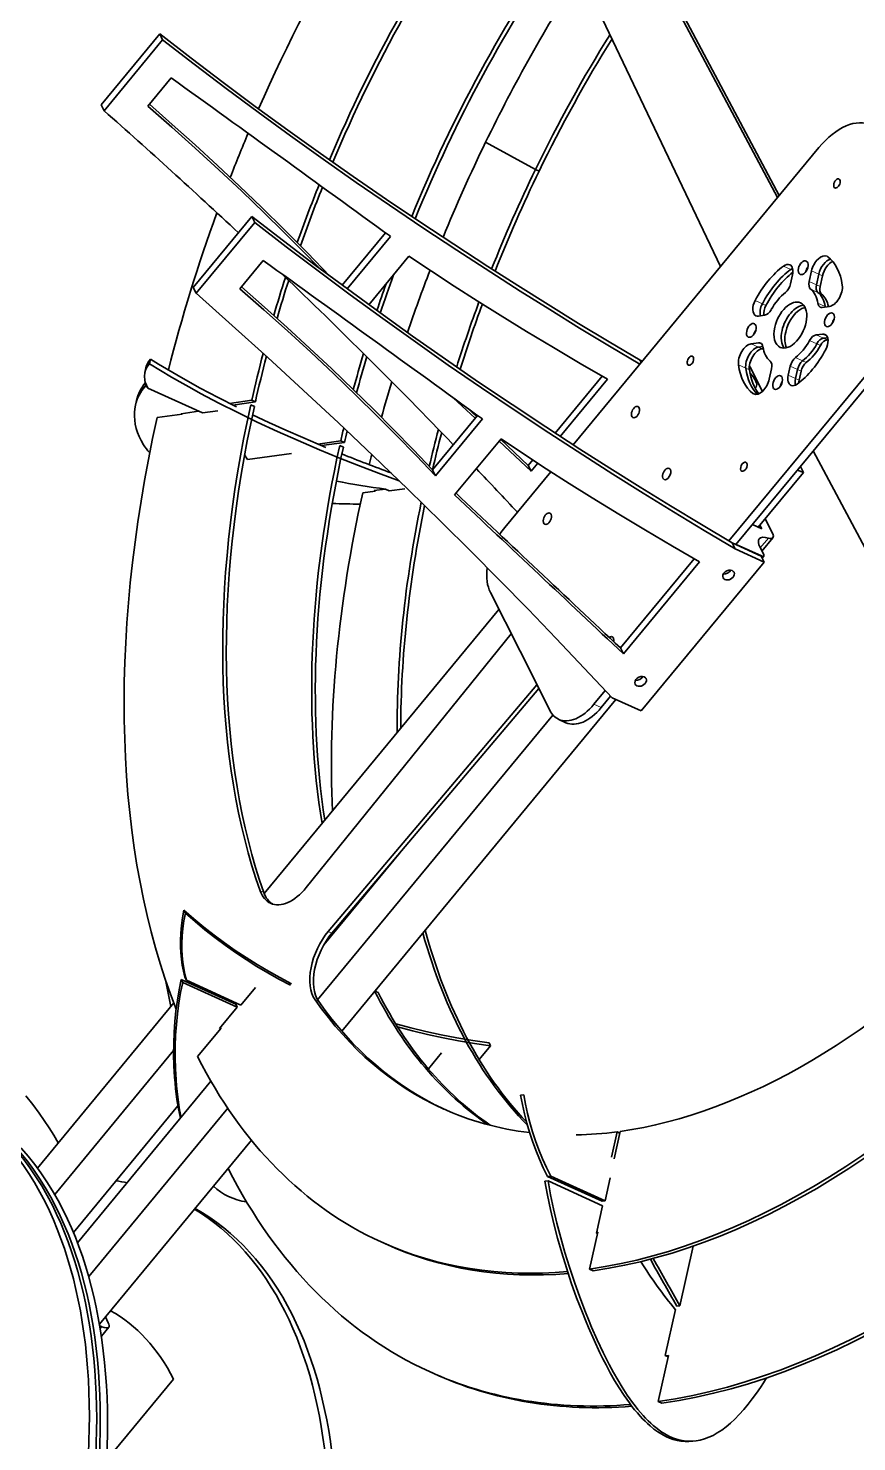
# Model space of a CAD drawing. Extents: x 95 to 1141, y 12 to 831.
# Drawn here: x 241.5 to 297.9, y 281 to 377.2 of the extents above; entities that cross this region are included whole.
import ezdxf

# ---------------------------------------------------------------- set-up
doc = ezdxf.new("R2010")
doc.units = 0

msp = doc.modelspace()

# ---------------------------------------------------------------- linework, layer by layer
at = {"color": 7, "lineweight": 35}
for p, q in [((292.53, 365.667), (278.818, 391.414)), ((292.644, 365.804), (279.065, 391.301)), ((288.649, 360.971), (275.849, 387.823)), ((295.339, 369.064), (278.621, 348.839)), ((294.959, 348.419), (308.971, 322.109)), ((257.595, 318.292), (273.572, 337.623)), ((274.402, 335.978), (260.454, 318.706)), ((276.154, 332.5), (261.958, 315.722)), ((276.282, 332.247), (262.205, 315.61)), ((262.87, 308.939), (281.525, 331.508)), ((261.229, 311.071), (277.244, 330.447))]:
    msp.add_line(p, q, dxfattribs=at)
at = {"color": 7, "lineweight": 35, "ltscale": 0.156521}
msp.add_line((246.494, 371.978), (250.483, 376.803), dxfattribs=at)
at = {"color": 7, "lineweight": 35, "ltscale": 0.156522}
for p, q in [((246.696, 371.577), (250.685, 376.402)), ((252.758, 359.549), (256.747, 364.374)), ((252.96, 359.148), (256.949, 363.973))]:
    msp.add_line(p, q, dxfattribs=at)
at = {"color": 7, "lineweight": 35, "ltscale": 0.011224}
for p, q in [((250.685, 376.402), (250.483, 376.803)), ((256.949, 363.973), (256.747, 364.374)), ((291.625, 340.856), (291.423, 341.257))]:
    msp.add_line(p, q, dxfattribs=at)
at = {"color": 7, "lineweight": 35, "ltscale": 0.062609}
for p, q in [((249.671, 371.881), (251.266, 373.812)), ((255.936, 359.452), (257.531, 361.383)), ((253.06, 307.198), (254.655, 309.128))]:
    msp.add_line(p, q, dxfattribs=at)
at = {"color": 7, "lineweight": 35, "ltscale": 0.011225}
for p, q in [((246.696, 371.577), (246.494, 371.978)), ((252.96, 359.148), (252.758, 359.549)), ((275.77, 347.037), (275.568, 347.438)), ((269.253, 346.737), (269.051, 347.138)), ((289.647, 341.758), (289.445, 342.159)), ((282.035, 334.608), (281.833, 335.009))]:
    msp.add_line(p, q, dxfattribs=at)
at = {"color": 7, "lineweight": 35, "ltscale": 0.096714}
msp.add_line((276.057, 367.578), (272.663, 369.436), dxfattribs=at)
msp.add_line((276.057, 367.578), (272.663, 369.436), dxfattribs=at)
at = {"color": 7, "lineweight": 35, "ltscale": 0.006792}
for p, q in [((276.057, 367.578), (276.304, 367.466)), ((276.057, 367.578), (276.304, 367.466)), ((262.734, 348.793), (262.981, 348.68)), ((262.803, 349.105), (263.051, 348.992)), ((279.737, 292.741), (279.985, 292.628))]:
    msp.add_line(p, q, dxfattribs=at)
at = {"color": 7, "lineweight": 35, "ltscale": 0.11564}
msp.add_line((262.899, 359.703), (265.846, 363.268), dxfattribs=at)
at = {"color": 7, "lineweight": 35, "ltscale": 0.115719}
msp.add_line((263.231, 359.458), (266.18, 363.026), dxfattribs=at)
at = {"color": 7, "lineweight": 35, "ltscale": 0.107182}
msp.add_line((264.715, 358.372), (267.447, 361.676), dxfattribs=at)
at = {"color": 7, "lineweight": 13, "ltscale": 0.013586}
for p, q in [((293.429, 360.779), (292.935, 361.004)), ((295.334, 360.451), (294.84, 360.676)), ((295.275, 359.213), (294.78, 359.439)), ((291.492, 358.434), (290.997, 358.66)), ((295.764, 358.242), (295.27, 358.467)), ((295.648, 356.091), (295.153, 356.316)), ((293.89, 353.964), (293.395, 354.189)), ((294.234, 354.544), (293.74, 354.769)), ((280.525, 330.955), (280.03, 331.181))]:
    msp.add_line(p, q, dxfattribs=at)
at = {"color": 7, "lineweight": 13, "ltscale": 0.003827}
msp.add_line((293.429, 360.779), (293.569, 360.715), dxfattribs=at)
at = {"color": 7, "lineweight": 35, "ltscale": 0.015936}
for p, q in [((293.405, 359.785), (293.544, 360.407)), ((293.395, 354.189), (293.256, 353.567)), ((293.998, 353.229), (294.137, 353.851))]:
    msp.add_line(p, q, dxfattribs=at)
at = {"color": 7, "lineweight": 35, "ltscale": 0.018397}
for p, q in [((294.84, 360.676), (294.68, 359.958)), ((295.334, 360.451), (295.174, 359.732)), ((295.334, 360.451), (295.174, 359.732)), ((295.582, 360.338), (295.422, 359.62)), ((291.96, 353.298), (292.12, 354.016))]:
    msp.add_line(p, q, dxfattribs=at)
at = {"color": 7, "lineweight": 13, "ltscale": 0.013587}
msp.add_line((295.174, 359.732), (294.68, 359.958), dxfattribs=at)
at = {"color": 7, "lineweight": 13, "ltscale": 0.006794}
for p, q in [((295.334, 360.451), (295.582, 360.338)), ((291.235, 355.492), (291.483, 355.379))]:
    msp.add_line(p, q, dxfattribs=at)
at = {"color": 7, "lineweight": 13, "ltscale": 0.006792}
for p, q in [((295.174, 359.732), (295.422, 359.62)), ((295.275, 359.213), (295.522, 359.1))]:
    msp.add_line(p, q, dxfattribs=at)
at = {"color": 7, "lineweight": 13, "ltscale": 0.006793}
for p, q in [((291.492, 358.434), (291.739, 358.322)), ((295.648, 356.091), (295.895, 355.978)), ((295.201, 355.713), (295.448, 355.6)), ((290.365, 354.045), (290.612, 353.932)), ((294.234, 354.544), (294.482, 354.431)), ((293.751, 353.342), (293.998, 353.229)), ((293.89, 353.964), (294.137, 353.851)), ((257.319, 318.481), (257.566, 318.368)), ((261.958, 315.722), (262.205, 315.61)), ((261.057, 311.065), (261.304, 310.952))]:
    msp.add_line(p, q, dxfattribs=at)
at = {"color": 7, "lineweight": 35, "ltscale": 0.012327}
msp.add_line((295.571, 358.191), (296.059, 358.257), dxfattribs=at)
at = {"color": 7, "lineweight": 13, "ltscale": 0.001149}
msp.add_line((295.764, 358.242), (295.806, 358.223), dxfattribs=at)
at = {"color": 7, "lineweight": 35, "ltscale": 0.478168}
msp.add_line((301.402, 357.036), (289.216, 342.294), dxfattribs=at)
at = {"color": 7, "lineweight": 35, "ltscale": 0.010678}
for p, q in [((291.224, 357.6), (291.647, 357.658)), ((295.576, 356.374), (295.153, 356.316))]:
    msp.add_line(p, q, dxfattribs=at)
at = {"color": 7, "lineweight": 35, "ltscale": 0.478892}
msp.add_line((301.896, 356.811), (289.692, 342.046), dxfattribs=at)
at = {"color": 7, "lineweight": 13, "ltscale": 0.013585}
for p, q in [((295.201, 355.713), (294.707, 355.938)), ((291.235, 355.492), (290.741, 355.717)), ((290.365, 354.045), (289.87, 354.271)), ((293.751, 353.342), (293.256, 353.567))]:
    msp.add_line(p, q, dxfattribs=at)
at = {"color": 7, "lineweight": 13, "ltscale": 0.008277}
msp.add_line((295.878, 356.237), (295.576, 356.374), dxfattribs=at)
at = {"color": 7, "lineweight": 35, "ltscale": 0.007088}
for p, q in [((295.648, 356.091), (295.929, 356.129)), ((295.929, 356.129), (295.648, 356.091))]:
    msp.add_line(p, q, dxfattribs=at)
at = {"color": 7, "lineweight": 35, "ltscale": 0.001581}
msp.add_line((295.895, 355.978), (295.957, 355.987), dxfattribs=at)
at = {"color": 7, "lineweight": 35, "ltscale": 0.012326}
msp.add_line((291.23, 355.783), (290.741, 355.717), dxfattribs=at)
at = {"color": 7, "lineweight": 13, "ltscale": 0.00662}
msp.add_line((291.47, 355.674), (291.23, 355.783), dxfattribs=at)
at = {"color": 7, "lineweight": 35, "ltscale": 0.007331}
for p, q in [((291.235, 355.492), (291.526, 355.531)), ((291.526, 355.531), (291.235, 355.492))]:
    msp.add_line(p, q, dxfattribs=at)
at = {"color": 7, "lineweight": 35, "ltscale": 0.001739}
msp.add_line((291.483, 355.379), (291.552, 355.388), dxfattribs=at)
at = {"color": 7, "lineweight": 35, "ltscale": 0.008001}
for p, q in [((249.478, 353.764), (249.548, 354.076)), ((248.834, 351.532), (248.904, 351.844))]:
    msp.add_line(p, q, dxfattribs=at)
at = {"color": 7, "lineweight": 35, "ltscale": 0.008}
msp.add_line((249.79, 354.357), (249.86, 354.669), dxfattribs=at)
at = {"color": 7, "lineweight": 35, "ltscale": 0.004048}
msp.add_line((283.253, 354.443), (283.18, 354.588), dxfattribs=at)
at = {"color": 7, "lineweight": 35, "ltscale": 0.00384}
msp.add_line((283.32, 354.524), (283.18, 354.588), dxfattribs=at)
at = {"color": 7, "lineweight": 35, "ltscale": 0.001029}
msp.add_line((290.646, 354.16), (290.608, 354.177), dxfattribs=at)
at = {"color": 7, "lineweight": 35, "ltscale": 0.047229}
msp.add_line((290.646, 354.16), (291.496, 352.473), dxfattribs=at)
at = {"color": 7, "lineweight": 35, "ltscale": 0.125755}
msp.add_line((277.388, 349.639), (280.593, 353.517), dxfattribs=at)
at = {"color": 7, "lineweight": 35, "ltscale": 0.126389}
msp.add_line((277.735, 349.414), (280.955, 353.31), dxfattribs=at)
at = {"color": 7, "lineweight": 35, "ltscale": 0.015937}
for p, q in [((293.751, 353.342), (293.89, 353.964)), ((293.89, 353.964), (293.751, 353.342))]:
    msp.add_line(p, q, dxfattribs=at)
at = {"color": 7, "lineweight": 35, "ltscale": 0.00466}
msp.add_line((249.5, 352.821), (249.54, 353.003), dxfattribs=at)
at = {"color": 7, "lineweight": 35, "ltscale": 0.004017}
msp.add_line((249.646, 352.754), (249.5, 352.821), dxfattribs=at)
at = {"color": 7, "lineweight": 35, "ltscale": 0.101894}
for p, q in [((253.386, 351.003), (249.677, 352.694)), ((280.584, 297.352), (276.875, 299.043)), ((280.796, 297.381), (277.088, 299.072))]:
    msp.add_line(p, q, dxfattribs=at)
at = {"color": 7, "lineweight": 13, "ltscale": 0.003735}
msp.add_line((290.979, 352.278), (290.843, 352.34), dxfattribs=at)
at = {"color": 7, "lineweight": 35, "ltscale": 0.001419}
msp.add_line((291.23, 352.35), (291.282, 352.326), dxfattribs=at)
at = {"color": 7, "lineweight": 35, "ltscale": 0.026803}
for p, q in [((254.448, 351.147), (253.386, 351.003)), ((267.165, 345.852), (266.103, 345.708))]:
    msp.add_line(p, q, dxfattribs=at)
at = {"color": 7, "lineweight": 35, "ltscale": 0.038265}
msp.add_line((256.747, 351.866), (255.23, 351.66), dxfattribs=at)
at = {"color": 7, "lineweight": 35, "ltscale": 0.038735}
msp.add_line((256.994, 351.754), (255.459, 351.545), dxfattribs=at)
at = {"color": 7, "lineweight": 35, "ltscale": 0.006793}
for p, q in [((256.677, 351.554), (256.924, 351.441)), ((256.747, 351.866), (256.994, 351.754)), ((266.103, 345.708), (265.856, 345.821)), ((265.546, 294.586), (265.793, 294.473)), ((268.84, 285.758), (269.087, 285.645))]:
    msp.add_line(p, q, dxfattribs=at)
at = {"color": 7, "lineweight": 35, "ltscale": 0.050324}
msp.add_line((271.947, 350.641), (270.482, 352.022), dxfattribs=at)
at = {"color": 7, "lineweight": 35, "ltscale": 0.020291}
msp.add_line((272.045, 350.759), (271.454, 351.316), dxfattribs=at)
at = {"color": 7, "lineweight": 35, "ltscale": 0.042895}
msp.add_line((250.303, 350.688), (252.003, 350.919), dxfattribs=at)
at = {"color": 7, "lineweight": 35, "ltscale": 0.030176}
msp.add_line((251.934, 350.957), (253.13, 351.12), dxfattribs=at)
at = {"color": 7, "lineweight": 35, "ltscale": 0.001937}
for p, q in [((252.004, 350.925), (251.934, 350.957)), ((280.274, 295.149), (280.203, 295.181))]:
    msp.add_line(p, q, dxfattribs=at)
at = {"color": 7, "lineweight": 35, "ltscale": 0.001249}
for p, q in [((252.003, 350.919), (252.014, 350.968)), ((265.145, 345.682), (265.156, 345.731))]:
    msp.add_line(p, q, dxfattribs=at)
at = {"color": 7, "lineweight": 35, "ltscale": 0.120065}
msp.add_line((269.051, 347.138), (272.111, 350.839), dxfattribs=at)
at = {"color": 7, "lineweight": 35, "ltscale": 0.125217}
msp.add_line((269.253, 346.737), (272.444, 350.597), dxfattribs=at)
at = {"color": 7, "lineweight": 35, "ltscale": 0.12398}
msp.add_line((270.552, 345.425), (273.711, 349.247), dxfattribs=at)
at = {"color": 7, "lineweight": 35, "ltscale": 0.064734}
msp.add_line((275.568, 347.438), (273.684, 349.214), dxfattribs=at)
at = {"color": 7, "lineweight": 35, "ltscale": 0.075049}
msp.add_line((259.443, 348.241), (256.468, 347.837), dxfattribs=at)
at = {"color": 7, "lineweight": 35, "ltscale": 0.039535}
msp.add_line((262.803, 349.105), (261.236, 348.892), dxfattribs=at)
at = {"color": 7, "lineweight": 35, "ltscale": 0.03911}
msp.add_line((263.051, 348.992), (261.5, 348.782), dxfattribs=at)
at = {"color": 7, "lineweight": 35, "ltscale": 0.075035}
msp.add_line((275.77, 347.037), (273.586, 349.096), dxfattribs=at)
at = {"color": 7, "lineweight": 35, "ltscale": 0.009327}
msp.add_line((256.468, 347.837), (256.263, 348.149), dxfattribs=at)
at = {"color": 7, "lineweight": 35, "ltscale": 0.012006}
msp.add_line((275.568, 347.438), (275.874, 347.808), dxfattribs=at)
at = {"color": 7, "lineweight": 35, "ltscale": 0.01766}
msp.add_line((275.77, 347.037), (276.22, 347.581), dxfattribs=at)
at = {"color": 7, "lineweight": 35, "ltscale": 0.011435}
msp.add_line((294.077, 347.352), (294.283, 346.944), dxfattribs=at)
at = {"color": 7, "lineweight": 35, "ltscale": 0.123156}
msp.add_line((277.106, 347.006), (273.968, 343.209), dxfattribs=at)
at = {"color": 7, "lineweight": 35, "ltscale": 0.120507}
msp.add_line((291.212, 343.228), (294.283, 346.944), dxfattribs=at)
at = {"color": 7, "lineweight": 35, "ltscale": 0.010846}
msp.add_line((293.889, 347.123), (294.283, 346.944), dxfattribs=at)
at = {"color": 7, "lineweight": 35, "ltscale": 0.021453}
msp.add_line((264.295, 345.567), (265.145, 345.682), dxfattribs=at)
at = {"color": 7, "lineweight": 35, "ltscale": 0.019212}
msp.add_line((265.075, 345.72), (265.837, 345.823), dxfattribs=at)
at = {"color": 7, "lineweight": 35, "ltscale": 0.00195}
msp.add_line((265.146, 345.688), (265.075, 345.72), dxfattribs=at)
at = {"color": 7, "lineweight": 35, "ltscale": 0.027597}
msp.add_line((291.686, 343.801), (292.182, 342.815), dxfattribs=at)
at = {"color": 7, "lineweight": 35, "ltscale": 0.017639}
msp.add_line((291.46, 343.115), (290.818, 343.408), dxfattribs=at)
at = {"color": 7, "lineweight": 35, "ltscale": 0.007162}
msp.add_line((291.46, 343.115), (291.331, 343.371), dxfattribs=at)
at = {"color": 7, "lineweight": 13, "ltscale": 0.021661}
msp.add_line((291.349, 341.824), (291.901, 342.491), dxfattribs=at)
at = {"color": 7, "lineweight": 35, "ltscale": 0.029526}
msp.add_line((291.459, 341.606), (292.211, 342.516), dxfattribs=at)
at = {"color": 7, "lineweight": 35, "ltscale": 0.054343}
msp.add_line((291.423, 341.257), (289.445, 342.159), dxfattribs=at)
at = {"color": 7, "lineweight": 35, "ltscale": 0.054342}
msp.add_line((291.625, 340.856), (289.647, 341.758), dxfattribs=at)
at = {"color": 7, "lineweight": 35, "ltscale": 0.000525644}
msp.add_line((289.692, 342.046), (289.705, 342.062), dxfattribs=at)
at = {"color": 7, "lineweight": 35, "ltscale": 0.04755}
msp.add_line((289.705, 342.062), (291.436, 341.273), dxfattribs=at)
at = {"color": 7, "lineweight": 35, "ltscale": 0.013538}
msp.add_line((291.582, 341.361), (291.338, 341.845), dxfattribs=at)
at = {"color": 7, "lineweight": 35, "ltscale": 0.197167}
msp.add_line((281.833, 335.009), (286.857, 341.088), dxfattribs=at)
at = {"color": 7, "lineweight": 35, "ltscale": 0.203478}
msp.add_line((282.035, 334.608), (287.22, 340.881), dxfattribs=at)
at = {"color": 7, "lineweight": 35, "ltscale": 0.328695}
msp.add_line((283.248, 330.722), (291.625, 340.856), dxfattribs=at)
at = {"color": 7, "lineweight": 13, "ltscale": 0.00052457}
msp.add_line((291.423, 341.257), (291.436, 341.273), dxfattribs=at)
at = {"color": 7, "lineweight": 35, "ltscale": 0.004179}
msp.add_line((291.485, 341.133), (291.592, 341.262), dxfattribs=at)
at = {"color": 7, "lineweight": 35, "ltscale": 0.112246}
for p in [(272.984, 338.791), (277.025, 330.773)]:
    msp.add_line(p, (275.004, 334.782), dxfattribs=at)
at = {"color": 7, "lineweight": 35, "ltscale": 0.030483}
msp.add_line((280.807, 332.121), (280.03, 331.181), dxfattribs=at)
at = {"color": 7, "lineweight": 35, "ltscale": 0.025248}
msp.add_line((281.168, 331.734), (280.525, 330.955), dxfattribs=at)
at = {"color": 7, "lineweight": 35, "ltscale": 0.054344}
msp.add_line((281.27, 331.624), (283.248, 330.722), dxfattribs=at)
at = {"color": 7, "lineweight": 35, "ltscale": 0.013586}
msp.add_line((278.131, 329.927), (277.637, 330.152), dxfattribs=at)
at = {"color": 7, "lineweight": 35, "ltscale": 0.20384}
msp.add_line((261.65, 314.808), (266.845, 321.093), dxfattribs=at)
at = {"color": 7, "lineweight": 35, "ltscale": 0.005612}
for p, q in [((252.235, 316.954), (252.134, 317.155)), ((252.05, 312.253), (251.949, 312.454)), ((252.3, 312.394), (252.199, 312.595)), ((255.758, 310.563), (255.657, 310.763)), ((273, 307.94), (272.899, 308.141))]:
    msp.add_line(p, q, dxfattribs=at)
at = {"color": 7, "lineweight": 35, "ltscale": 0.101893}
for p, q in [((255.657, 310.763), (251.949, 312.454)), ((255.758, 310.563), (252.05, 312.253)), ((256.008, 310.704), (252.3, 312.394)), ((280.62, 297.054), (276.912, 298.745))]:
    msp.add_line(p, q, dxfattribs=at)
at = {"color": 7, "lineweight": 35, "ltscale": 0.039131}
msp.add_line((257.005, 311.91), (256.008, 310.704), dxfattribs=at)
at = {"color": 7, "lineweight": 35, "ltscale": 0.003637}
msp.add_line((265.246, 311.762), (265.153, 311.65), dxfattribs=at)
at = {"color": 7, "lineweight": 35, "ltscale": 0.000847736}
msp.add_line((265.215, 311.776), (265.246, 311.762), dxfattribs=at)
at = {"color": 7, "lineweight": 35, "ltscale": 0.364272}
msp.add_line((242.159, 299.618), (251.442, 310.849), dxfattribs=at)
at = {"color": 7, "lineweight": 35, "ltscale": 0.00617}
msp.add_line((265.123, 311.664), (265.347, 311.562), dxfattribs=at)
at = {"color": 7, "lineweight": 35, "ltscale": 0.046938}
msp.add_line((254.562, 309.116), (255.758, 310.563), dxfattribs=at)
at = {"color": 7, "lineweight": 35, "ltscale": 0.001662}
msp.add_line((254.622, 309.088), (254.562, 309.116), dxfattribs=at)
at = {"color": 7, "lineweight": 35, "ltscale": 0.001752}
msp.add_line((254.624, 309.19), (254.655, 309.128), dxfattribs=at)
at = {"color": 7, "lineweight": 35, "ltscale": 0.030536}
msp.add_line((273, 307.94), (272.222, 306.999), dxfattribs=at)
at = {"color": 7, "lineweight": 35, "ltscale": 0.317562}
msp.add_line((243.338, 297.818), (251.431, 307.609), dxfattribs=at)
at = {"color": 7, "lineweight": 35, "ltscale": 0.035582}
msp.add_line((269.67, 307.465), (268.764, 306.368), dxfattribs=at)
at = {"color": 7, "lineweight": 35, "ltscale": 0.35629}
msp.add_line((244.891, 294.533), (253.971, 305.518), dxfattribs=at)
at = {"color": 7, "lineweight": 35, "ltscale": 0.00536}
for p, q in [((275.252, 304.601), (275.04, 304.572)), ((276.912, 298.745), (276.699, 298.716)), ((277.088, 299.072), (276.875, 299.043)), ((280.796, 297.381), (280.584, 297.352)), ((286.983, 281.048), (286.77, 281.019))]:
    msp.add_line(p, q, dxfattribs=at)
at = {"color": 7, "lineweight": 35, "ltscale": 0.279265}
msp.add_line((244.61, 295.238), (251.727, 303.849), dxfattribs=at)
at = {"color": 7, "lineweight": 35, "ltscale": 0.371472}
msp.add_line((245.653, 292.227), (255.119, 303.68), dxfattribs=at)
at = {"color": 7, "lineweight": 35, "ltscale": 0.04443}
msp.add_line((281.226, 300.348), (281.612, 302.083), dxfattribs=at)
at = {"color": 7, "lineweight": 35, "ltscale": 0.047894}
msp.add_line((281.825, 302.112), (281.408, 300.242), dxfattribs=at)
at = {"color": 7, "lineweight": 35, "ltscale": 0.005139}
msp.add_line((281.612, 302.083), (281.799, 301.998), dxfattribs=at)
at = {"color": 7, "lineweight": 35, "ltscale": 0.406006}
msp.add_line((246.381, 288.991), (256.728, 301.508), dxfattribs=at)
at = {"color": 7, "lineweight": 35, "ltscale": 0.040003}
msp.add_line((281.144, 298.943), (280.796, 297.381), dxfattribs=at)
at = {"color": 7, "lineweight": 35, "ltscale": 0.047984}
msp.add_line((280.203, 295.181), (280.62, 297.054), dxfattribs=at)
at = {"color": 7, "lineweight": 35, "ltscale": 0.064004}
msp.add_line((279.737, 292.741), (280.294, 295.24), dxfattribs=at)
at = {"color": 7, "lineweight": 35, "ltscale": 0.00202}
msp.add_line((280.294, 295.24), (280.214, 295.229), dxfattribs=at)
at = {"color": 7, "lineweight": 35, "ltscale": 0.103763}
msp.add_line((286.782, 294.298), (285.879, 290.246), dxfattribs=at)
at = {"color": 7, "lineweight": 35, "ltscale": 0.080007}
msp.add_line((284.884, 286.853), (285.58, 289.977), dxfattribs=at)
at = {"color": 7, "lineweight": 35, "ltscale": 0.005361}
msp.add_line((285.879, 290.246), (285.667, 290.217), dxfattribs=at)
at = {"color": 7, "lineweight": 13, "ltscale": 0.004507}
msp.add_line((246.548, 288.819), (246.433, 288.68), dxfattribs=at)
at = {"color": 7, "lineweight": 35, "ltscale": 0.019758}
msp.add_line((247.016, 288.784), (246.512, 288.175), dxfattribs=at)
at = {"color": 7, "lineweight": 35, "ltscale": 0.011138}
msp.add_line((246.786, 289.48), (246.987, 289.083), dxfattribs=at)
at = {"color": 7, "lineweight": 35, "ltscale": 0.079998}
msp.add_line((284.403, 283.732), (285.099, 286.855), dxfattribs=at)
at = {"color": 7, "lineweight": 35, "ltscale": 0.005333}
msp.add_line((285.078, 286.764), (284.884, 286.853), dxfattribs=at)
at = {"color": 7, "lineweight": 35, "ltscale": 0.004273}
msp.add_line((285.099, 286.855), (284.929, 286.832), dxfattribs=at)
at = {"color": 7, "lineweight": 35, "ltscale": 0.178214}
msp.add_line((246.877, 279.76), (251.418, 285.255), dxfattribs=at)
at = {"color": 7, "lineweight": 35, "ltscale": 0.006794}
msp.add_line((284.403, 283.732), (284.65, 283.619), dxfattribs=at)
at = {"color": 7, "lineweight": 35}
for points in [[(283.18, 354.588), (281.077, 355.839), (278.988, 357.104), (276.913, 358.382), (274.852, 359.674), (272.804, 360.979), (270.49, 362.482), (268.195, 364.003), (265.917, 365.541), (263.658, 367.097), (261.416, 368.671), (259.193, 370.262), (256.988, 371.871), (254.801, 373.497), (252.633, 375.142), (250.483, 376.803)], [(283.153, 354.322), (281.097, 355.547), (279.054, 356.786), (277.025, 358.037), (275.009, 359.301), (273.007, 360.578), (270.693, 362.081), (268.397, 363.602), (266.119, 365.14), (263.86, 366.696), (261.618, 368.27), (259.395, 369.861), (257.19, 371.47), (255.004, 373.097), (252.835, 374.741), (250.685, 376.402)], [(261.412, 360.809), (260.16, 362.085), (258.894, 363.351), (257.614, 364.606), (256.065, 366.092), (254.497, 367.562), (252.908, 369.017), (251.299, 370.457), (249.671, 371.881)], [(262.072, 360.316), (260.54, 361.896), (258.986, 363.46), (257.412, 365.007), (255.922, 366.437), (254.414, 367.852), (252.888, 369.253), (251.343, 370.64), (249.78, 372.013)], [(289.445, 342.159), (287.342, 343.41), (285.252, 344.675), (283.177, 345.953), (281.116, 347.245), (279.069, 348.55), (276.755, 350.053), (274.459, 351.574), (272.182, 353.112), (269.922, 354.668), (267.681, 356.242), (265.458, 357.833), (263.253, 359.442), (261.066, 361.069), (258.898, 362.713), (256.747, 364.374)], [(289.647, 341.758), (287.544, 343.009), (285.454, 344.274), (283.379, 345.552), (281.318, 346.844), (279.271, 348.149), (276.957, 349.652), (274.661, 351.173), (272.384, 352.711), (270.124, 354.267), (267.883, 355.841), (265.66, 357.432), (263.455, 359.041), (261.268, 360.668), (259.1, 362.312), (256.949, 363.973)], [(280.955, 353.31), (279.106, 354.372), (277.272, 355.449), (275.454, 356.543), (273.652, 357.652), (272.082, 358.64), (270.525, 359.64), (268.979, 360.652), (267.447, 361.676)], [(281.27, 331.624), (279.378, 333.641), (277.47, 335.647), (275.547, 337.641), (273.608, 339.622), (271.653, 341.592), (269.683, 343.551), (267.358, 345.827), (265.012, 348.088), (262.644, 350.332), (260.255, 352.56), (257.845, 354.772), (255.413, 356.968), (252.96, 359.148)], [(269.253, 346.737), (267.933, 348.115), (266.598, 349.481), (265.246, 350.835), (263.878, 352.177), (262.33, 353.663), (260.761, 355.133), (259.173, 356.588), (257.564, 358.028), (255.936, 359.452)], [(269.051, 347.138), (267.731, 348.516), (266.396, 349.882), (265.044, 351.236), (263.676, 352.578), (262.187, 354.008), (260.679, 355.423), (259.153, 356.824), (257.608, 358.211), (256.044, 359.584)], [(249.478, 353.764), (249.524, 353.919), (249.591, 354.069), (249.68, 354.215), (249.79, 354.357)], [(249.548, 354.076), (249.594, 354.231), (249.661, 354.382), (249.75, 354.528), (249.86, 354.669)], [(266.79, 346.377), (265.383, 346.9), (264.008, 347.428), (262.665, 347.962), (261.355, 348.501), (259.901, 349.123), (258.489, 349.752), (257.12, 350.388), (255.792, 351.032), (254.507, 351.682), (253.265, 352.34), (252.659, 352.672), (252.064, 353.005), (251.287, 353.452), (250.529, 353.903), (249.79, 354.357)], [(255.705, 351.422), (254.455, 352.058), (253.246, 352.7), (252.077, 353.35), (250.948, 354.006), (250.399, 354.337), (249.86, 354.669)], [(249.677, 352.694), (249.578, 352.905), (249.506, 353.11), (249.481, 353.21), (249.464, 353.309), (249.451, 353.438), (249.451, 353.565), (249.464, 353.689), (249.478, 353.764)], [(249.801, 348.285), (249.684, 348.424), (249.575, 348.563), (249.474, 348.703), (249.381, 348.843), (249.217, 349.124), (249.081, 349.404), (248.97, 349.682), (248.885, 349.958), (248.822, 350.236), (248.782, 350.509), (248.764, 350.776), (248.767, 351.035), (248.791, 351.288), (248.834, 351.532)], [(261.784, 348.664), (260.227, 349.324), (259.057, 349.84), (257.916, 350.36), (256.803, 350.885)], [(287.22, 340.881), (285.37, 341.943), (283.537, 343.02), (281.719, 344.114), (279.916, 345.223), (278.347, 346.211), (276.789, 347.211), (275.244, 348.223), (273.711, 349.247)], [(252.199, 312.595), (252.099, 313.004), (252.019, 313.417), (251.958, 313.834), (251.917, 314.254), (251.895, 314.679), (251.892, 315.107), (251.913, 315.611), (251.961, 316.12), (252.034, 316.635), (252.134, 317.155)], [(252.3, 312.394), (252.2, 312.803), (252.12, 313.216), (252.06, 313.633), (252.018, 314.054), (251.996, 314.478), (251.993, 314.907), (252.014, 315.411), (252.062, 315.92), (252.135, 316.435), (252.235, 316.954)], [(259.462, 312.161), (258.666, 312.578), (257.884, 313.013), (257.116, 313.466), (256.362, 313.938), (255.623, 314.428), (254.897, 314.937), (254.185, 315.464), (253.487, 316.009), (252.804, 316.573), (252.134, 317.155)], [(259.375, 312.056), (258.601, 312.467), (257.84, 312.896), (257.093, 313.342), (256.359, 313.805), (255.638, 314.286), (254.931, 314.785), (254.237, 315.301), (253.556, 315.834), (252.889, 316.386), (252.235, 316.954)], [(251.89, 303.001), (251.764, 303.636), (251.66, 304.28), (251.609, 304.653), (251.566, 305.028), (251.527, 305.419), (251.494, 305.811), (251.451, 306.578), (251.432, 307.342), (251.437, 308.1), (251.466, 308.85), (251.517, 309.591), (251.591, 310.323), (251.688, 311.044), (251.807, 311.754), (251.949, 312.454)], [(251.937, 303.058), (251.842, 303.566), (251.761, 304.08), (251.71, 304.453), (251.667, 304.827), (251.628, 305.219), (251.596, 305.611), (251.552, 306.378), (251.533, 307.141), (251.538, 307.899), (251.567, 308.65), (251.618, 309.391), (251.692, 310.122), (251.789, 310.843), (251.908, 311.554), (252.05, 312.253)], [(272.899, 308.141), (271.798, 308.3), (270.714, 308.482), (269.646, 308.685), (268.596, 308.911), (267.562, 309.159), (266.546, 309.429)], [(273, 307.94), (271.904, 308.099), (270.825, 308.279), (269.763, 308.482), (268.717, 308.706), (267.688, 308.952), (266.676, 309.221)], [(243.567, 301.322), (243.27, 301.843), (242.957, 302.355), (242.63, 302.858), (242.288, 303.35), (241.847, 303.944), (241.385, 304.522)], [(276.875, 299.043), (276.587, 299.628), (276.32, 300.222), (276.073, 300.826), (275.847, 301.44), (275.642, 302.063), (275.462, 302.677), (275.302, 303.299), (275.161, 303.931), (275.04, 304.572)], [(277.088, 299.072), (276.8, 299.657), (276.532, 300.251), (276.285, 300.855), (276.059, 301.469), (275.854, 302.091), (275.674, 302.705), (275.514, 303.328), (275.373, 303.96), (275.252, 304.601)], [(256.395, 297.313), (256.067, 297.372), (255.752, 297.453), (255.451, 297.556), (255.163, 297.68), (254.888, 297.825), (254.626, 297.99), (254.377, 298.175), (254.141, 298.378)], [(286.77, 281.019), (286.499, 280.995), (286.23, 280.995), (285.963, 281.019), (285.697, 281.067), (285.434, 281.138), (285.173, 281.232), (284.914, 281.348), (284.645, 281.493), (284.378, 281.662), (284.114, 281.853), (283.853, 282.067), (283.681, 282.22), (283.51, 282.383), (283.34, 282.555), (283.17, 282.736), (282.986, 282.945), (282.803, 283.164), (282.621, 283.394), (282.441, 283.632), (282.087, 284.134), (281.74, 284.667), (281.439, 285.164), (281.145, 285.68), (280.858, 286.214), (280.647, 286.624), (280.44, 287.041), (280.04, 287.894), (279.657, 288.765), (279.447, 289.269), (279.243, 289.775), (278.854, 290.793), (278.491, 291.812), (278.154, 292.829), (277.843, 293.838), (277.56, 294.838), (277.304, 295.827), (277.075, 296.803), (276.874, 297.766), (276.699, 298.716)], [(286.983, 281.048), (286.712, 281.024), (286.442, 281.024), (286.175, 281.048), (285.91, 281.095), (285.647, 281.167), (285.386, 281.26), (285.127, 281.377), (284.858, 281.522), (284.591, 281.691), (284.327, 281.882), (284.066, 282.095), (283.893, 282.249), (283.723, 282.412), (283.552, 282.584), (283.383, 282.765), (283.198, 282.974), (283.016, 283.193), (282.833, 283.422), (282.653, 283.661), (282.299, 284.163), (281.953, 284.696), (281.652, 285.193), (281.357, 285.709), (281.07, 286.243), (280.859, 286.653), (280.653, 287.07), (280.252, 287.923), (279.87, 288.794), (279.66, 289.298), (279.456, 289.804), (279.067, 290.822), (278.703, 291.841), (278.366, 292.858), (278.056, 293.867), (277.773, 294.867), (277.516, 295.856), (277.288, 296.832), (277.086, 297.795), (276.912, 298.745)], [(291.777, 285.335), (291.568, 285.004), (291.36, 284.687), (291.083, 284.286), (290.808, 283.908), (290.534, 283.554), (290.228, 283.185), (289.924, 282.845), (289.621, 282.534), (289.32, 282.254), (289.021, 282.003), (288.724, 281.781), (288.429, 281.588), (288.136, 281.424), (287.845, 281.288), (287.555, 281.18), (287.268, 281.1), (286.983, 281.048)]]:
    msp.add_lwpolyline(points, dxfattribs=at)
for centre, radius, start, end in [((-2439.692, -3362.716), 4604.66, 54.010462, 54.239468), ((-23.036, 65.553), 407.928, 46.87216, 48.60678), ((-2433.427, -3375.146), 4604.66, 54.010462, 54.239468), ((-16.922, 72), 399.042, 43.92993, 46.29544), ((310.577, 466.673), 127.699, 248.0678, 249.67639), ((275.065, 412.74), 67.55, 259.28276, 262.16447), ((-13.629, 75.197), 394.454, 43.00648, 43.59861), ((-8294.815, -8758.872), 12500.149, 46.6746885, 46.7469929), ((-8294.952, -8758.401), 12500.054, 46.6746885, 46.7451078), ((265.228, 420.394), 75.605, 267.72306, 269.16635), ((791.711, 576.504), 581.413, 209.137445, 209.498325), ((791.931, 576.537), 581.421, 209.134768, 209.498312), ((307.917, 308.56), 29.057, 211.80323, 219.75832)]:
    msp.add_arc(centre, radius, start, end, dxfattribs=at)
for centre, major_axis, ratio, start_param, end_param in [((293.895, 356.762), (-28.346, -62.177), 0.579254, 4.310542, 4.73609), ((293.895, 356.762), (-24.198, -53.078), 0.579254, 4.383215, 4.760015), ((294.142, 356.649), (-24.198, -53.078), 0.579254, 4.383215, 4.760897), ((299.951, 354), (-24.198, -53.078), 0.579254, 4.405374, 4.780363), ((300.199, 353.887), (-24.198, -53.078), 0.579254, 4.408929, 4.781138), ((305.762, 351.351), (-26.963, -59.144), 0.579254, 4.465597, 4.670453), ((305.762, 351.351), (-24.198, -53.078), 0.579254, 4.489508, 4.670503), ((306.009, 351.239), (-24.198, -53.078), 0.579254, 4.49312, 4.670503), ((296.855, 366.057), (2.074, 4.549), 0.579254, 0.00002, 1.135728), ((293.895, 356.762), (-28.346, -62.177), 0.579254, 4.762648, 4.810084), ((305.762, 351.351), (-26.963, -59.144), 0.579254, 4.670453, 4.779671), ((305.762, 351.351), (-24.198, -53.078), 0.579254, 4.670503, 4.797459), ((293.895, 356.762), (-24.198, -53.078), 0.579254, 4.791479, 4.864047), ((306.009, 351.239), (-24.198, -53.078), 0.579254, 4.670503, 4.798133), ((296.567, 366.628), (0.138, 0.303), 0.579254, 6.283163, 9.424756), ((296.567, 366.628), (0.138, 0.303), 0.579254, 3.14157, 5.062719), ((296.567, 366.628), (0.138, 0.303), 0.579254, 5.062719, 6.283163), ((294.142, 356.649), (-24.198, -53.078), 0.579254, 4.792431, 4.865898), ((293.895, 356.762), (-28.346, -62.177), 0.579254, 4.847924, 5.014596), ((295.477, 360.763), (0.415, 0.91), 0.579254, 6.283166, 8.204312), ((293.4, 356.987), (2.074, 4.549), 0.579254, 0.805929, 1.465528), ((293.895, 356.762), (-2.074, -4.549), 0.579254, 3.947522, 4.607121), ((293.895, 356.762), (2.074, 4.549), 0.579254, 0.805929, 1.465528), ((293.012, 360.335), (0.346, 0.758), 0.579254, 0.000017, 0.805929), ((293.012, 360.335), (0.346, 0.758), 0.579254, 5.062719, 6.283202), ((293.507, 360.109), (-0.346, -0.758), 0.579254, 3.739414, 3.947522), ((293.507, 360.109), (0.346, 0.758), 0.579254, 0.597821, 0.805929), ((294.27, 360.892), (0.207, 0.455), 0.579254, 1.921127, 3.14157), ((294.27, 360.892), (0.207, 0.455), 0.579254, 6.283163, 8.204312), ((294.27, 360.892), (0.207, 0.455), 0.579254, 3.14157, 6.283163), ((294.764, 360.666), (-0.207, -0.455), 0.579254, 4.358132, 5.062719), ((294.764, 360.666), (0.207, 0.455), 0.579254, 1.216539, 1.921127), ((295.972, 360.537), (-0.415, -0.91), 0.579254, 3.54386, 5.062719), ((295.972, 360.537), (0.415, 0.91), 0.579254, 0.402267, 1.921127), ((296.219, 360.424), (-0.415, -0.91), 0.579254, 3.711359, 5.062719), ((295.477, 360.763), (0.415, 0.91), 0.579254, 6.153787, 6.283166), ((293.4, 356.987), (2.212, 4.853), 0.579254, 5.542448, 6.153787), ((293.895, 356.762), (-24.198, -53.078), 0.579254, 4.907315, 4.95451), ((294.142, 356.649), (-24.198, -53.078), 0.579254, 4.909045, 4.956084), ((299.951, 354), (-24.198, -53.078), 0.579254, 4.864951, 4.898157), ((300.199, 353.887), (-24.198, -53.078), 0.579254, 4.851667, 4.899131), ((305.762, 351.351), (-26.963, -59.144), 0.579254, 4.816834, 4.88665), ((294.142, 356.649), (-2.074, -4.549), 0.579254, 3.979808, 4.607121), ((292.98, 359.727), (0.277, 0.607), 0.579254, 3.98824, 5.062719), ((295.105, 360.015), (0.277, 0.607), 0.579254, 1.921127, 2.995606), ((293.4, 356.987), (1.175, 2.578), 0.579254, 0.846648, 1.424809), ((293.4, 356.987), (1.175, 2.578), 0.579254, 5.559037, 6.137198), ((295.599, 359.79), (-0.277, -0.607), 0.579254, 5.062719, 6.137198), ((295.599, 359.79), (0.277, 0.607), 0.579254, 1.921127, 2.995606), ((293.895, 356.762), (-1.175, -2.578), 0.579254, 2.417444, 2.995606), ((293.895, 356.762), (1.175, 2.578), 0.579254, 5.559037, 6.137198), ((295.847, 359.677), (-0.277, -0.607), 0.579254, 5.062719, 6.137198), ((294.142, 356.649), (-1.175, -2.578), 0.579254, 2.471938, 2.995606), ((296.268, 359.194), (0.415, 0.91), 0.579254, 3.491923, 5.542448), ((305.762, 351.351), (-24.198, -53.078), 0.579254, 4.838897, 4.919845), ((306.009, 351.239), (-24.198, -53.078), 0.579254, 4.839551, 4.920712), ((291.398, 358.381), (0.346, 0.758), 0.579254, 1.465528, 3.141573), ((291.892, 358.156), (-0.346, -0.758), 0.579254, 4.607121, 5.723328), ((291.892, 358.156), (0.346, 0.758), 0.579254, 1.465528, 2.581735), ((292.139, 358.043), (-0.346, -0.758), 0.579254, 4.607121, 5.496634), ((291.786, 358.282), (0.277, 0.607), 0.579254, 3.491923, 4.566402), ((293.4, 356.987), (0.691, 1.517), 0.579254, 6.283163, 8.204312), ((293.4, 356.987), (0.691, 1.517), 0.579254, 3.14157, 6.283163), ((293.895, 356.762), (-0.691, -1.517), 0.579254, 3.427034, 5.062719), ((293.895, 356.762), (0.691, 1.517), 0.579254, 0.285441, 1.921127), ((294.142, 356.649), (-0.691, -1.517), 0.579254, 3.577434, 5.062719), ((295.71, 358.815), (0.277, 0.607), 0.579254, 2.417444, 3.141539), ((295.71, 358.815), (0.277, 0.607), 0.579254, 3.141539, 3.491923), ((296.204, 358.59), (-0.277, -0.607), 0.579254, 5.559037, 5.606071), ((296.204, 358.59), (0.277, 0.607), 0.579254, 2.417444, 2.464478), ((290.744, 356.626), (0.207, 0.455), 0.579254, 6.283163, 8.204312), ((290.744, 356.626), (0.207, 0.455), 0.579254, 3.14157, 6.283163), ((291.398, 358.381), (0.346, 0.758), 0.579254, 3.141573, 3.491923), ((296.056, 357.348), (0.207, 0.455), 0.579254, 6.283163, 9.424756), ((296.056, 357.348), (0.207, 0.455), 0.579254, 3.14157, 5.062719), ((296.55, 357.122), (-0.207, -0.455), 0.579254, 4.358132, 5.062719), ((296.55, 357.122), (0.207, 0.455), 0.579254, 1.216539, 1.921127), ((296.056, 357.348), (0.207, 0.455), 0.579254, 5.062719, 6.283163), ((290.744, 356.626), (0.207, 0.455), 0.579254, 1.921127, 3.14157), ((291.239, 356.401), (-0.207, -0.455), 0.579254, 4.358132, 5.062719), ((291.239, 356.401), (0.207, 0.455), 0.579254, 1.216539, 1.921127), ((293.4, 356.987), (0.691, 1.517), 0.579254, 1.921127, 3.14157), ((293.895, 356.762), (-0.691, -1.517), 0.579254, 5.062719, 5.997763), ((293.895, 356.762), (0.691, 1.517), 0.579254, 1.921127, 2.85617), ((294.142, 356.649), (-0.691, -1.517), 0.579254, 5.062719, 5.847347), ((293.4, 356.987), (1.175, 2.578), 0.579254, 3.98824, 4.566402), ((295.014, 355.692), (0.277, 0.607), 0.579254, 0.35033, 1.424809), ((295.508, 355.466), (-0.277, -0.607), 0.579254, 3.491923, 4.566402), ((295.508, 355.466), (0.277, 0.607), 0.579254, 0.35033, 1.424809), ((295.756, 355.354), (-0.277, -0.607), 0.579254, 3.491923, 4.566402), ((295.402, 355.593), (0.346, 0.758), 0.579254, 6.283166, 6.633516), ((295.402, 355.593), (0.346, 0.758), 0.579254, 4.607121, 6.283166), ((293.895, 356.762), (-24.198, -53.078), 0.579254, 5.001535, 5.059862), ((299.951, 354), (-24.198, -53.078), 0.579254, 4.951355, 4.996201), ((290.532, 354.78), (0.415, 0.91), 0.579254, 0.35033, 2.400855), ((291.027, 354.554), (-0.415, -0.91), 0.579254, 3.491923, 5.542448), ((291.027, 354.554), (0.415, 0.91), 0.579254, 0.35033, 2.400855), ((291.274, 354.442), (-0.415, -0.91), 0.579254, 3.491923, 5.542448), ((291.09, 355.159), (0.277, 0.607), 0.579254, 6.283132, 6.633516), ((291.09, 355.159), (0.277, 0.607), 0.579254, 5.559037, 6.283132), ((293.4, 356.987), (1.175, 2.578), 0.579254, 2.417444, 2.995606), ((293.4, 356.987), (2.074, 4.549), 0.579254, 3.947522, 4.607121), ((293.895, 356.762), (-1.175, -2.578), 0.579254, 0.846648, 1.424809), ((293.895, 356.762), (1.175, 2.578), 0.579254, 3.98824, 4.566402), ((294.142, 356.649), (-1.175, -2.578), 0.579254, 0.846648, 1.424809), ((294.142, 356.649), (-24.198, -53.078), 0.579254, 5.003183, 5.059862), ((300.199, 353.887), (-24.198, -53.078), 0.579254, 4.953234, 4.99805), ((286.595, 354.563), (0.138, 0.303), 0.579254, 6.283163, 9.424756), ((286.595, 354.563), (0.138, 0.303), 0.579254, 3.14157, 5.062719), ((286.595, 354.563), (0.138, 0.303), 0.579254, 5.062719, 6.283163), ((293.4, 356.987), (2.212, 4.853), 0.579254, 2.400855, 3.012194), ((293.895, 356.762), (-2.212, -4.853), 0.579254, 5.542448, 6.074269), ((293.895, 356.762), (2.212, 4.853), 0.579254, 2.400855, 2.932677), ((291.695, 353.959), (0.277, 0.607), 0.579254, 5.062719, 6.137198), ((293.82, 354.247), (0.277, 0.607), 0.579254, 0.846648, 1.921127), ((294.314, 354.022), (-0.277, -0.607), 0.579254, 3.98824, 5.062719), ((294.314, 354.022), (0.277, 0.607), 0.579254, 0.846648, 1.921127), ((294.562, 353.909), (-0.277, -0.607), 0.579254, 3.98824, 5.062719), ((264.635, 345.636), (15.567, -6.715), 0.406217, 3.019192, 3.218697), ((305.762, 351.351), (-26.963, -59.144), 0.579254, 4.94147, 4.98108), ((294.142, 356.649), (-2.212, -4.853), 0.579254, 5.542448, 6.012411), ((289.915, 353.722), (1.149, -0.95), 0.343562, 6.283159, 7.474548), ((291.323, 353.211), (0.415, 0.91), 0.579254, 3.141573, 5.062719), ((292.53, 353.082), (0.207, 0.455), 0.579254, 6.283163, 9.424756), ((292.53, 353.082), (0.207, 0.455), 0.579254, 3.14157, 5.062719), ((293.025, 352.857), (-0.207, -0.455), 0.579254, 4.358132, 5.062719), ((293.025, 352.857), (0.207, 0.455), 0.579254, 1.216539, 1.921127), ((292.53, 353.082), (0.207, 0.455), 0.579254, 5.062719, 6.283163), ((293.788, 353.639), (0.346, 0.758), 0.579254, 1.921127, 3.14161), ((294.282, 353.414), (-0.346, -0.758), 0.579254, 5.062719, 5.685694), ((294.282, 353.414), (0.346, 0.758), 0.579254, 1.921127, 2.544102), ((294.529, 353.301), (-0.346, -0.758), 0.579254, 5.062719, 5.295022), ((265.811, 344.779), (16.812, -7.262), 0.390822, 3.013396, 3.215966), ((291.323, 353.211), (0.415, 0.91), 0.579254, 3.012194, 3.141573), ((289.915, 353.722), (1.149, -0.95), 0.343562, 6.105569, 6.283159), ((293.788, 353.639), (0.346, 0.758), 0.579254, 3.14161, 3.947522), ((293.895, 356.762), (-24.198, -53.078), 0.579254, 5.065576, 5.742223), ((294.142, 356.649), (-24.198, -53.078), 0.579254, 5.065576, 5.742223), ((282.861, 351.064), (0.173, 0.379), 0.579254, 6.283163, 8.204312), ((282.861, 351.064), (0.173, 0.379), 0.579254, 3.14157, 6.283163), ((293.895, 356.762), (-28.346, -62.177), 0.579254, 5.065158, 5.774968), ((282.861, 351.064), (0.173, 0.379), 0.579254, 1.921127, 3.14157), ((299.951, 354), (-24.198, -53.078), 0.579254, 5.043682, 5.059862), ((300.199, 353.887), (-24.198, -53.078), 0.579254, 5.045484, 5.059862), ((305.762, 351.351), (-24.198, -53.078), 0.579254, 4.997198, 5.043065), ((306.009, 351.239), (-24.198, -53.078), 0.579254, 4.999232, 5.045228), ((299.951, 354), (-24.198, -53.078), 0.579254, 5.065576, 5.569415), ((300.199, 353.887), (-24.198, -53.078), 0.579254, 5.065576, 5.561822), ((305.762, 351.351), (-26.963, -59.144), 0.579254, 5.02237, 5.033841), ((290.233, 347.346), (0.138, 0.303), 0.579254, 0.000014, 3.141606), ((290.233, 347.346), (0.138, 0.303), 0.579254, 3.491923, 6.283199), ((284.983, 346.854), (0.173, 0.379), 0.579254, 0.00004, 3.141633), ((284.983, 346.854), (0.173, 0.379), 0.579254, 3.141633, 5.848117), ((284.983, 346.854), (0.173, 0.379), 0.579254, 5.848117, 6.283226), ((290.233, 347.346), (0.138, 0.303), 0.579254, 3.141606, 3.491923), ((305.762, 351.351), (-26.963, -59.144), 0.579254, 5.065283, 5.435847), ((305.762, 351.351), (-24.198, -53.078), 0.579254, 5.087908, 5.385285), ((306.009, 351.239), (-24.198, -53.078), 0.579254, 5.089881, 5.377119), ((276.864, 343.809), (0.173, 0.379), 0.579254, 1.921127, 3.14157), ((276.864, 343.809), (0.173, 0.379), 0.579254, 6.283163, 8.204312), ((276.864, 343.809), (0.173, 0.379), 0.579254, 3.14157, 6.283163), ((274.978, 341.204), (1.383, 3.033), 0.579254, 1.135728, 1.316425), ((292.822, 341.168), (1.542, -1.274), 0.343562, 2.459577, 3.141577), ((291.441, 343.153), (0.771, -0.637), 0.343562, 5.60117, 6.283169), ((291.441, 343.153), (0.771, -0.637), 0.343562, 6.283169, 6.947854), ((292.822, 341.168), (1.542, -1.274), 0.343562, 3.141577, 3.806261), ((291.335, 341.474), (0.257, -0.212), 0.343562, 5.377057, 6.283219), ((291.335, 341.474), (0.257, -0.212), 0.343562, 0.000034, 0.664668), ((274.978, 341.204), (1.383, 3.033), 0.579254, 2.066804, 2.706525), ((289.192, 339.972), (0.372, 0.188), 0.739209, 0.535339, 3.141619), ((289.192, 339.972), (0.372, 0.188), 0.739209, 3.141619, 6.283212), ((288.99, 340.373), (0.372, 0.188), 0.739209, 3.958047, 5.467109), ((289.25, 340.277), (-0.372, -0.188), 0.739209, 6.241628, 6.283212), ((289.25, 340.277), (-0.372, -0.188), 0.739209, 0.000026, 0.189261), ((289.192, 339.972), (0.372, 0.188), 0.739209, 0.000026, 0.535339), ((281.108, 335.389), (0.173, 0.379), 0.579254, 6.283163, 7.079954), ((281.108, 335.389), (0.173, 0.379), 0.579254, 5.09658, 6.283163), ((283.209, 332.734), (0.372, 0.188), 0.739209, 0.535339, 3.141619), ((283.209, 332.734), (0.372, 0.188), 0.739209, 3.141619, 6.283212), ((283.007, 333.134), (0.372, 0.188), 0.739209, 3.958047, 5.467109), ((283.209, 332.734), (0.372, 0.188), 0.739209, 0.000026, 0.535339), ((283.254, 333.022), (-0.372, -0.188), 0.739209, 6.246316, 6.283212), ((283.254, 333.022), (-0.372, -0.188), 0.739209, 0.000026, 0.123691), ((279.02, 333.185), (1.383, 3.033), 0.579254, 3.141612, 4.277321), ((279.514, 332.96), (1.383, 3.033), 0.579254, 3.141612, 4.277321), ((279.02, 333.185), (1.383, 3.033), 0.579254, 2.706525, 3.141612), ((259.409, 320.668), (-1.383, -3.033), 0.579254, 5.742223, 6.283142), ((259.409, 320.668), (-1.383, -3.033), 0.579254, 6.283142, 7.436367), ((259.656, 320.556), (-1.383, -3.033), 0.579254, 5.742223, 6.212883), ((299.951, 354), (-24.198, -53.078), 0.579254, 5.719353, 5.721241), ((300.199, 353.887), (-24.198, -53.078), 0.579254, 5.712073, 5.713887), ((293.895, 356.762), (-24.198, -53.078), 0.579254, 0.353187, 1.029834), ((262.933, 313.676), (-1.383, -3.033), 0.579254, 4.259868, 5.954012), ((263.181, 313.563), (-1.383, -3.033), 0.579254, 4.259868, 5.954012), ((305.762, 351.351), (-24.198, -53.078), 0.579254, 5.679478, 6.065582), ((306.009, 351.239), (-24.198, -53.078), 0.579254, 5.672076, 6.0533), ((293.895, 356.762), (-28.346, -62.177), 0.579254, 0.352769, 1.123543), ((294.142, 356.649), (-28.346, -62.177), 0.579254, 0.352769, 1.122153), ((299.952, 354), (-31.112, -68.243), 0.579254, 5.600465, 5.63247), ((300.199, 353.887), (-24.198, -53.078), 0.579254, 5.844354, 5.845264), ((293.895, 356.762), (-24.198, -53.078), 0.579254, 5.954012, 6.283148), ((294.142, 356.649), (-24.198, -53.078), 0.579254, 5.954012, 6.279168), ((299.951, 354), (-24.198, -53.078), 0.579254, 5.851646, 6.184513), ((300.199, 353.887), (-24.198, -53.078), 0.579254, 5.850979, 6.180476), ((299.952, 354), (-31.112, -68.243), 0.579254, 0.352553, 1.124341), ((300.199, 353.887), (-31.112, -68.243), 0.579254, 0.352553, 1.123704), ((293.895, 356.762), (-28.346, -62.177), 0.579254, 5.850556, 6.283125), ((217.754, 267.144), (-17.284, -37.913), 0.579254, 2.706525, 3.141532), ((218.248, 266.918), (-17.284, -37.913), 0.579254, 2.706525, 3.141532), ((218.496, 266.805), (-17.284, -37.913), 0.579254, 2.706525, 3.141532), ((218.99, 266.58), (-17.284, -37.913), 0.579254, 2.706525, 3.141532), ((293.895, 356.762), (-24.198, -53.078), 0.579254, 6.283148, 6.464961), ((293.895, 356.762), (-24.198, -53.078), 0.579254, 0.271652, 0.347473), ((299.952, 354), (-31.112, -68.243), 0.579254, 5.850861, 6.283172), ((234.071, 259.704), (-17.284, -37.913), 0.579254, 3.275597, 3.306728), ((217.754, 267.144), (-17.284, -37.913), 0.579254, 1.955432, 2.706525), ((218.248, 266.918), (-17.284, -37.913), 0.579254, 1.959213, 2.706525), ((218.496, 266.805), (-17.284, -37.913), 0.579254, 1.961028, 2.706525), ((218.99, 266.58), (-17.284, -37.913), 0.579254, 1.964508, 2.706525), ((234.071, 259.704), (-17.284, -37.913), 0.579254, 2.706525, 3.071375), ((234.566, 259.479), (-17.284, -37.913), 0.579254, 2.706525, 3.093331), ((293.895, 356.762), (-28.346, -62.177), 0.579254, 6.283125, 6.601341), ((294.142, 356.649), (-28.346, -62.177), 0.579254, 6.283125, 6.596588), ((235.463, 265.952), (-11.062, -24.264), 0.579254, 2.706525, 3.097133), ((234.071, 259.704), (-17.284, -37.913), 0.579254, 1.981698, 2.706525), ((234.566, 259.479), (-17.284, -37.913), 0.579254, 1.977851, 2.706525), ((247.053, 287.817), (-1.285, 1.062), 0.343562, 5.377057, 5.500548), ((246.245, 289.421), (-0.771, 0.637), 0.343562, 2.235465, 3.141627), ((246.245, 289.421), (-0.771, 0.637), 0.343562, 3.141627, 3.806261), ((299.952, 354), (-31.112, -68.243), 0.579254, 6.283172, 6.596142), ((300.199, 353.887), (-31.112, -68.243), 0.579254, 6.283172, 6.59292)]:
    msp.add_ellipse(centre, major_axis=major_axis, ratio=ratio, start_param=start_param, end_param=end_param, dxfattribs=at)

doc.saveas('drawing.dxf')
